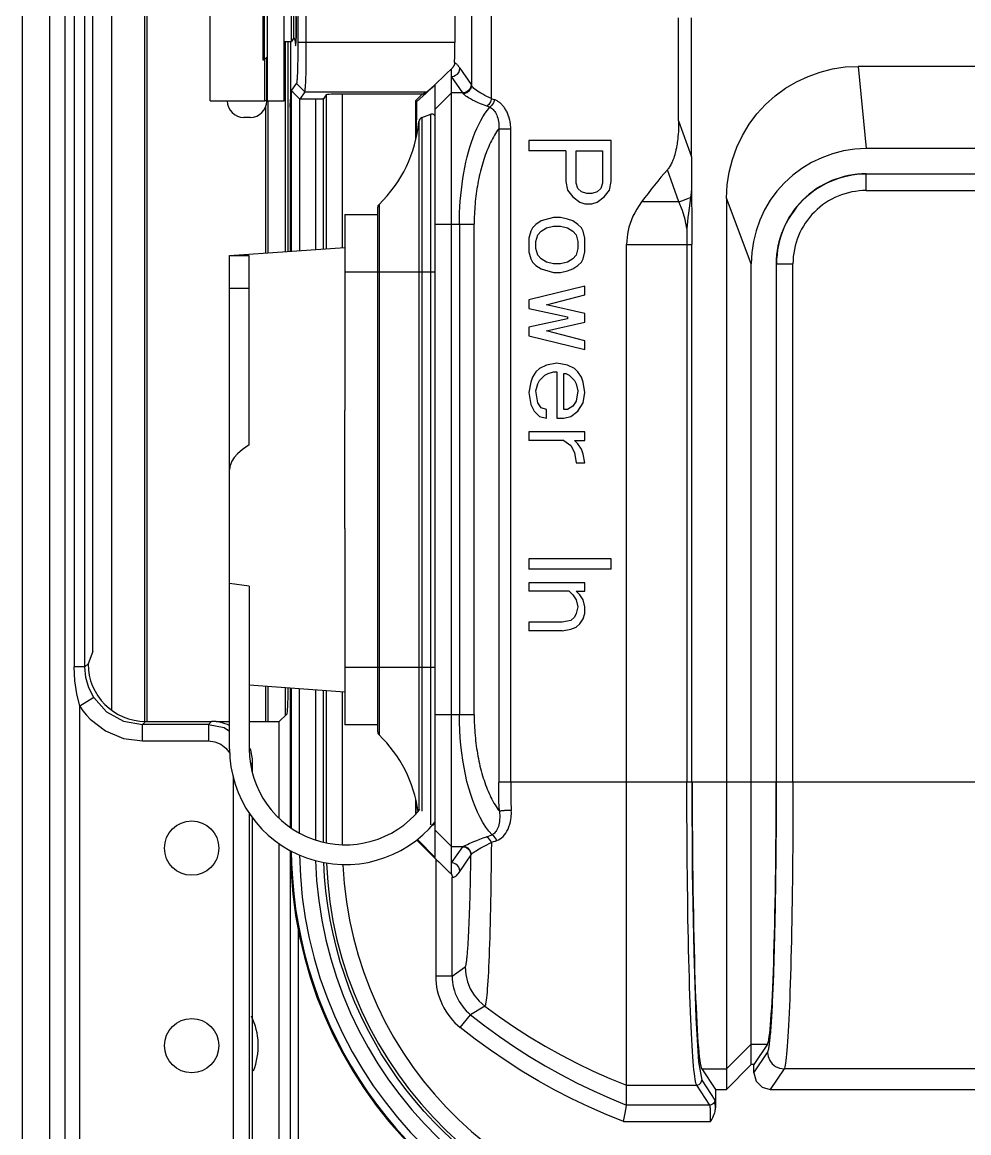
# Model space of a CAD drawing. Header units: millimetres. Extents: x -3132 to 28633, y 682 to 5849.
# Drawn here: x 23236.6 to 23294.1, y 4890.4 to 4957.9 of the extents above; entities that cross this region are included whole.
import ezdxf

# ---------------------------------------------------------------- set-up
doc = ezdxf.new("R2010")
doc.units = ezdxf.units.MM

# ---------------------------------------------------------------- blocks, each defined once
blk = doc.blocks.new('gf')
at = {"linetype": 'Continuous'}
for p, q in [((19934.492, 5447.259), (19934.492, 5019.82)), ((19936.159, 5447.259), (19936.159, 5018.821)), ((19937.076, 5447.259), (19937.076, 5019.862)), ((19963.024, 5125.971), (19963.024, 5432.418)), ((19961.798, 5399.73), (19961.798, 5126.778)), ((19941.93, 5158.246), (19941.93, 5088.138)), ((19942.072, 5158.328), (19942.072, 5088.138)), ((19939.933, 5088.845), (19939.933, 5156.373)), ((19937.649, 5153.254), (19937.649, 5091.445)), ((19938.305, 5091.445), (19938.305, 5153.254)), ((19938.792, 5092.379), (19938.792, 5152.972)), ((19949.407, 5125.834), (19949.407, 5151.034)), ((19950.407, 5125.834), (19950.407, 5151.034)), ((19949.107, 5133.534), (19949.107, 5128.334)), ((19949.207, 5133.534), (19949.207, 5128.334)), ((19945.907, 5125.834), (19945.907, 5132.534)), ((19950.857, 5129.434), (19950.857, 5132.434)), ((19950.992, 5129.669), (19950.992, 5132.2)), ((19951.127, 5132.434), (19951.127, 5129.434)), ((19951.246, 5131.625), (19951.246, 5129.384)), ((19951.757, 5129.384), (19951.757, 5131.485)), ((19960.784, 5131.485), (19960.784, 5129.384)), ((19974.39, 5124.62), (19974.39, 5130.88)), ((19975.163, 5122.443), (19975.176, 5130.88)), ((19950.407, 5129.434), (19950.857, 5129.434)), ((19950.486, 5116.677), (19950.486, 5129.434)), ((19950.654, 5116.689), (19950.654, 5129.434)), ((19950.792, 5129.434), (19950.792, 5116.699)), ((19950.992, 5129.669), (19950.857, 5129.434)), ((19950.992, 5129.669), (19951.127, 5129.434)), ((19960.784, 5129.384), (19951.246, 5129.384)), ((19949.107, 5128.334), (19949.207, 5128.334)), ((19949.207, 5128.334), (19949.407, 5128.536)), ((19949.248, 5125.834), (19949.248, 5128.375)), ((19949.357, 5125.834), (19949.357, 5128.485)), ((19951.748, 5128.49), (19951.748, 5128.665)), ((19951.748, 5127.987), (19951.748, 5128.49)), ((19951.746, 5127.678), (19951.747, 5127.83)), ((19951.747, 5127.83), (19951.748, 5127.987)), ((19960.592, 5078.849), (19960.592, 5127.792)), ((19961.092, 5127.824), (19961.776, 5126.832)), ((20032.292, 5127.934), (19985.292, 5127.934)), ((19985.292, 5127.934), (19985.792, 5122.934)), ((19950.846, 5126.42), (19951.164, 5126.898)), ((19951.675, 5126.388), (19951.164, 5126.898)), ((19951.713, 5126.77), (19951.717, 5126.834)), ((19951.717, 5126.834), (19951.722, 5126.915)), ((19959.592, 5079.864), (19959.592, 5126.782)), ((19961.277, 5126.332), (19960.592, 5127.324)), ((19950.846, 5126.42), (19950.846, 5116.702)), ((19951.675, 5126.388), (19951.363, 5125.935)), ((19951.675, 5126.394), (19951.684, 5126.465)), ((19951.675, 5126.388), (19951.675, 5126.394)), ((19951.675, 5126.388), (19959.069, 5126.388)), ((19951.684, 5126.465), (19951.689, 5126.512)), ((19951.689, 5126.512), (19951.695, 5126.571)), ((19952.968, 5126.198), (19952.809, 5125.96)), ((19952.968, 5126.198), (19952.968, 5116.854)), ((19958.796, 5126.249), (19953.967, 5126.249)), ((19953.967, 5116.934), (19953.967, 5126.249)), ((19958.414, 5125.866), (19958.796, 5126.249)), ((19958.796, 5126.249), (19959.069, 5126.388)), ((19960.592, 5126.332), (19959.592, 5125.334)), ((19961.277, 5126.332), (19960.592, 5126.332)), ((19945.907, 5125.834), (19949.248, 5125.834)), ((19949.357, 5125.834), (19949.248, 5125.834)), ((19949.298, 5116.592), (19949.298, 5125.515)), ((19949.357, 5125.834), (19950.407, 5125.834)), ((19949.432, 5116.601), (19949.432, 5125.834)), ((19950.775, 5125.452), (19950.792, 5125.934)), ((19950.775, 5125.452), (19950.775, 5116.697)), ((19951.36, 5116.739), (19951.363, 5125.944)), ((19952.309, 5125.934), (19951.363, 5125.944)), ((19952.356, 5125.934), (19952.309, 5125.934)), ((19952.309, 5125.934), (19952.309, 5116.807)), ((19952.403, 5125.935), (19952.356, 5125.934)), ((19952.449, 5125.935), (19952.403, 5125.935)), ((19952.493, 5125.936), (19952.449, 5125.935)), ((19952.536, 5125.937), (19952.493, 5125.936)), ((19952.577, 5125.938), (19952.536, 5125.937)), ((19952.615, 5125.94), (19952.577, 5125.938)), ((19952.651, 5125.941), (19952.615, 5125.94)), ((19952.809, 5116.843), (19952.809, 5125.96)), ((19958.414, 5125.866), (19958.464, 5125.77)), ((19958.414, 5123.485), (19958.414, 5125.866)), ((19962.906, 5125.461), (19962.728, 5125.522)), ((19963.024, 5125.971), (19963.199, 5125.906)), ((19948.357, 5124.834), (19947.957, 5124.834)), ((19958.788, 5124.827), (19959.324, 5125.022)), ((19958.788, 5124.827), (19958.788, 5082.687)), ((19959.324, 5081.846), (19959.324, 5125.022)), ((19958.592, 5124.573), (19958.592, 5082.72)), ((19963.454, 5124.141), (19964.183, 5124.141)), ((19963.454, 5124.141), (19963.454, 5084.451)), ((19964.183, 5084.451), (19964.183, 5124.204)), ((19974.39, 5124.62), (19975.163, 5122.443)), ((19970.292, 5123.434), (19965.292, 5123.434)), ((19965.292, 5123.434), (19965.292, 5122.809)), ((19970.292, 5120.934), (19970.292, 5123.434)), ((19967.526, 5122.809), (19965.292, 5122.809)), ((19967.526, 5122.809), (19967.526, 5120.934)), ((19968.165, 5122.809), (19969.76, 5122.809)), ((19968.165, 5120.83), (19968.165, 5122.809)), ((19969.76, 5122.809), (19969.76, 5120.83)), ((20031.792, 5122.934), (19985.792, 5122.934)), ((19974.401, 5119.706), (19973.708, 5121.655)), ((19985.792, 5120.388), (19985.792, 5121.407)), ((20031.792, 5121.388), (19985.792, 5121.388)), ((19967.526, 5120.934), (19967.633, 5120.413)), ((19968.271, 5120.518), (19968.165, 5120.83)), ((19969.76, 5120.83), (19969.654, 5120.518)), ((19970.186, 5120.413), (19970.292, 5120.934)), ((19967.633, 5120.413), (19967.952, 5119.997)), ((19967.952, 5119.997), (19968.377, 5119.684)), ((19968.484, 5120.309), (19968.271, 5120.518)), ((19968.803, 5120.205), (19968.484, 5120.309)), ((19969.122, 5120.205), (19968.803, 5120.205)), ((19969.441, 5120.309), (19969.122, 5120.205)), ((19969.654, 5120.518), (19969.441, 5120.309)), ((19969.441, 5119.684), (19969.867, 5119.997)), ((19969.867, 5119.997), (19970.186, 5120.413)), ((19985.792, 5120.388), (20031.792, 5120.388)), ((19956.092, 5119.334), (19956.092, 5087.534)), ((19956.184, 5119.55), (19956.184, 5087.318)), ((19968.377, 5119.684), (19968.697, 5119.58)), ((19968.697, 5119.58), (19969.122, 5119.58)), ((19969.122, 5119.58), (19969.441, 5119.684)), ((19974.401, 5119.706), (19972.139, 5119.706)), ((19975.116, 5119.973), (19975.072, 5119.614)), ((19978.792, 5115.934), (19977.292, 5119.934)), ((19977.292, 5119.934), (19977.292, 5065.779)), ((19954.092, 5118.934), (19956.092, 5118.934)), ((19954.092, 5118.934), (19954.092, 5107.022)), ((19966.782, 5118.747), (19966.037, 5118.538)), ((19967.207, 5118.747), (19966.782, 5118.747)), ((19967.633, 5118.643), (19967.207, 5118.747)), ((19967.952, 5118.538), (19967.633, 5118.643)), ((19959.592, 5118.343), (19961.964, 5118.343)), ((19961.064, 5118.343), (19961.064, 5088.526)), ((19961.964, 5088.526), (19961.964, 5118.343)), ((19965.505, 5118.122), (19965.399, 5117.913)), ((19965.718, 5118.33), (19965.505, 5118.122)), ((19966.037, 5118.538), (19965.718, 5118.33)), ((19966.037, 5117.913), (19966.356, 5118.122)), ((19966.356, 5118.122), (19966.782, 5118.226)), ((19966.782, 5118.226), (19967.207, 5118.226)), ((19967.207, 5118.226), (19967.633, 5118.122)), ((19967.633, 5118.122), (19967.952, 5117.913)), ((19968.271, 5118.33), (19967.952, 5118.538)), ((19968.484, 5118.122), (19968.271, 5118.33)), ((19968.59, 5117.913), (19968.484, 5118.122)), ((19965.399, 5117.913), (19965.292, 5117.497)), ((19965.292, 5117.497), (19965.292, 5116.663)), ((19965.718, 5117.288), (19965.824, 5117.705)), ((19965.718, 5116.872), (19965.718, 5117.288)), ((19965.824, 5117.705), (19966.037, 5117.913)), ((19967.952, 5117.913), (19968.165, 5117.705)), ((19968.165, 5117.705), (19968.271, 5117.288)), ((19968.271, 5117.288), (19968.271, 5116.872)), ((19968.697, 5117.497), (19968.59, 5117.913)), ((19968.697, 5116.663), (19968.697, 5117.497)), ((19947.092, 5116.434), (19954.092, 5116.934)), ((19965.292, 5116.663), (19965.399, 5116.247)), ((19965.824, 5116.455), (19965.718, 5116.872)), ((19968.271, 5116.872), (19968.165, 5116.455)), ((19968.59, 5116.247), (19968.697, 5116.663)), ((19971.228, 5117.118), (19975.19, 5117.118)), ((19971.228, 5064.827), (19971.228, 5117.118)), ((19974.89, 5117.118), (19974.89, 5084.451)), ((19975.19, 5084.451), (19975.19, 5117.118)), ((19947.092, 5116.434), (19948.292, 5116.434)), ((19947.092, 5086.472), (19947.092, 5116.434)), ((19948.292, 5104.93), (19948.292, 5116.434)), ((19965.399, 5116.247), (19965.505, 5116.038)), ((19965.505, 5116.038), (19965.718, 5115.83)), ((19966.037, 5116.247), (19965.824, 5116.455)), ((19966.356, 5116.038), (19966.037, 5116.247)), ((19966.782, 5115.934), (19966.356, 5116.038)), ((19967.207, 5115.934), (19966.782, 5115.934)), ((19967.633, 5116.038), (19967.207, 5115.934)), ((19967.952, 5116.247), (19967.633, 5116.038)), ((19968.165, 5116.455), (19967.952, 5116.247)), ((19968.271, 5115.83), (19968.484, 5116.038)), ((19968.484, 5116.038), (19968.59, 5116.247)), ((19978.792, 5067.281), (19978.792, 5115.934)), ((19980.32, 5115.934), (19981.338, 5115.934)), ((19980.32, 5115.934), (19980.32, 5084.451)), ((19981.338, 5084.451), (19981.338, 5115.934)), ((19956.092, 5115.434), (19954.092, 5115.434)), ((19959.592, 5115.434), (19956.092, 5115.434)), ((19965.718, 5115.83), (19966.037, 5115.622)), ((19966.037, 5115.622), (19966.782, 5115.413)), ((19966.782, 5115.413), (19967.207, 5115.413)), ((19967.207, 5115.413), (19967.633, 5115.518)), ((19967.633, 5115.518), (19967.952, 5115.622)), ((19967.952, 5115.622), (19968.271, 5115.83)), ((19948.292, 5114.434), (19947.092, 5114.434)), ((19968.697, 5114.58), (19965.292, 5113.747)), ((19966.356, 5113.434), (19968.697, 5114.059)), ((19968.697, 5114.059), (19968.697, 5114.58)), ((19965.292, 5113.747), (19965.292, 5113.226)), ((19968.697, 5112.913), (19966.356, 5113.434)), ((19965.292, 5113.226), (19967.633, 5112.705)), ((19967.633, 5112.601), (19965.292, 5112.08)), ((19967.633, 5112.705), (19967.633, 5112.601)), ((19968.697, 5112.393), (19968.697, 5112.913)), ((19965.292, 5112.08), (19965.292, 5111.559)), ((19966.356, 5111.872), (19968.697, 5112.393)), ((19965.292, 5111.559), (19968.697, 5110.726)), ((19968.697, 5111.247), (19966.356, 5111.872)), ((19968.697, 5110.726), (19968.697, 5111.247)), ((19966.994, 5109.893), (19966.356, 5109.788)), ((19967.633, 5109.788), (19966.994, 5109.893)), ((19965.718, 5109.372), (19965.505, 5109.059)), ((19965.931, 5109.58), (19965.718, 5109.372)), ((19966.356, 5109.788), (19965.931, 5109.58)), ((19966.25, 5109.163), (19966.462, 5109.268)), ((19966.462, 5109.268), (19966.782, 5109.372)), ((19966.782, 5109.372), (19966.994, 5109.372)), ((19966.994, 5109.372), (19966.994, 5106.559)), ((19967.42, 5109.268), (19967.526, 5109.268)), ((19967.42, 5107.08), (19967.42, 5109.268)), ((19967.526, 5109.268), (19967.739, 5109.163)), ((19968.058, 5109.58), (19967.633, 5109.788)), ((19968.271, 5109.372), (19968.058, 5109.58)), ((19968.484, 5109.059), (19968.271, 5109.372)), ((19965.399, 5108.747), (19965.292, 5108.122)), ((19965.505, 5109.059), (19965.399, 5108.747)), ((19965.718, 5108.226), (19965.824, 5108.643)), ((19965.824, 5108.643), (19965.931, 5108.851)), ((19965.931, 5108.851), (19966.25, 5109.163)), ((19967.739, 5109.163), (19968.058, 5108.851)), ((19968.058, 5108.851), (19968.165, 5108.643)), ((19968.165, 5108.643), (19968.271, 5108.226)), ((19968.59, 5108.747), (19968.484, 5109.059)), ((19968.697, 5108.122), (19968.59, 5108.747)), ((19965.292, 5108.122), (19965.399, 5107.393)), ((19965.824, 5107.497), (19965.718, 5108.226)), ((19968.271, 5108.226), (19968.165, 5107.601)), ((19968.59, 5107.497), (19968.697, 5108.122)), ((19965.399, 5107.393), (19965.611, 5106.976)), ((19966.037, 5107.184), (19965.824, 5107.497)), ((19966.356, 5107.08), (19966.037, 5107.184)), ((19967.952, 5107.288), (19967.633, 5107.08)), ((19968.165, 5107.601), (19967.952, 5107.288)), ((19968.271, 5106.976), (19968.59, 5107.497)), ((19954.092, 5099.849), (19954.092, 5107.022)), ((19965.611, 5106.976), (19965.931, 5106.663)), ((19965.931, 5106.663), (19966.356, 5106.559)), ((19966.356, 5106.559), (19966.356, 5107.08)), ((19966.994, 5106.559), (19967.42, 5106.559)), ((19967.633, 5107.08), (19967.42, 5107.08)), ((19967.42, 5106.559), (19967.845, 5106.663)), ((19967.845, 5106.663), (19968.271, 5106.976)), ((19968.697, 5105.726), (19965.292, 5105.726)), ((19965.292, 5105.726), (19965.292, 5105.205)), ((19967.42, 5105.205), (19965.292, 5105.205)), ((19967.42, 5105.205), (19967.845, 5104.893)), ((19968.058, 5105.205), (19968.697, 5105.205)), ((19968.271, 5104.997), (19968.058, 5105.205)), ((19968.697, 5105.205), (19968.697, 5105.726)), ((19967.845, 5104.893), (19968.058, 5104.476)), ((19968.058, 5104.476), (19968.165, 5103.851)), ((19968.484, 5104.684), (19968.271, 5104.997)), ((19968.59, 5104.372), (19968.484, 5104.684)), ((19968.165, 5103.851), (19968.697, 5103.851)), ((19968.697, 5103.851), (19968.59, 5104.372)), ((19954.092, 5099.849), (19954.092, 5087.934)), ((19970.292, 5098.018), (19965.292, 5098.018)), ((19965.292, 5098.018), (19965.292, 5097.393)), ((19970.292, 5097.393), (19970.292, 5098.018)), ((19970.292, 5097.393), (19965.292, 5097.393)), ((19948.292, 5096.347), (19947.092, 5096.506)), ((19968.697, 5096.559), (19965.292, 5096.559)), ((19965.292, 5096.559), (19965.292, 5096.038)), ((19968.697, 5096.038), (19968.697, 5096.559)), ((19948.292, 5096.347), (19948.292, 5086.472)), ((19967.739, 5096.038), (19965.292, 5096.038)), ((19967.739, 5096.038), (19967.952, 5095.83)), ((19967.952, 5095.83), (19968.165, 5095.518)), ((19968.165, 5096.038), (19968.697, 5096.038)), ((19968.377, 5095.83), (19968.165, 5096.038)), ((19968.59, 5095.518), (19968.377, 5095.83)), ((19968.165, 5095.518), (19968.271, 5095.101)), ((19968.271, 5095.101), (19968.165, 5094.684)), ((19968.697, 5095.101), (19968.59, 5095.518)), ((19968.697, 5094.684), (19968.697, 5095.101)), ((19968.058, 5094.476), (19967.845, 5094.268)), ((19968.165, 5094.684), (19968.058, 5094.476)), ((19968.377, 5094.059), (19968.59, 5094.372)), ((19968.59, 5094.372), (19968.697, 5094.684)), ((19967.314, 5094.163), (19965.292, 5094.163)), ((19965.292, 5094.163), (19965.292, 5093.643)), ((19967.845, 5094.268), (19967.314, 5094.163)), ((19967.314, 5093.643), (19967.845, 5093.747)), ((19967.845, 5093.747), (19968.165, 5093.851)), ((19968.165, 5093.851), (19968.377, 5094.059)), ((19967.314, 5093.643), (19965.292, 5093.643)), ((19938.792, 5092.379), (19938.496, 5091.635)), ((19938.305, 5091.445), (19937.649, 5091.445)), ((19938.496, 5091.635), (19938.305, 5091.445)), ((19954.092, 5091.434), (19956.092, 5091.434)), ((19956.092, 5091.434), (19959.592, 5091.434)), ((19948.292, 5090.349), (19954.092, 5089.934)), ((19949.298, 5088.099), (19949.298, 5090.277)), ((19949.432, 5088.099), (19949.432, 5090.267)), ((19950.486, 5088.491), (19950.486, 5090.192)), ((19950.654, 5089.661), (19950.654, 5090.18)), ((19950.775, 5090.171), (19950.775, 5081.721)), ((19950.792, 5090.17), (19950.792, 5081.71)), ((19950.845, 5090.166), (19950.845, 5081.673)), ((19951.345, 5081.354), (19951.349, 5090.13)), ((19952.309, 5090.062), (19952.309, 5080.939)), ((19952.809, 5080.805), (19952.809, 5090.026)), ((19952.968, 5090.015), (19952.968, 5080.763)), ((19953.967, 5080.634), (19953.967, 5089.934)), ((19938.84, 5089.595), (19937.992, 5089.066)), ((19937.992, 5018.863), (19937.992, 5089.066)), ((19950.595, 5088.6), (19950.094, 5088.099)), ((19961.964, 5088.526), (19959.592, 5088.526)), ((19941.807, 5087.951), (19941.993, 5088.138)), ((19945.811, 5087.951), (19941.807, 5087.951)), ((19941.807, 5086.952), (19941.807, 5087.951)), ((19941.993, 5088.138), (19945.997, 5088.138)), ((19945.997, 5088.138), (19945.811, 5087.951)), ((19945.811, 5087.951), (19945.811, 5086.952)), ((19947.092, 5088.099), (19946.288, 5088.099)), ((19950.094, 5088.099), (19948.292, 5088.099)), ((19950.094, 5088.099), (19950.094, 5082.284)), ((19956.092, 5087.934), (19954.092, 5087.934)), ((19941.807, 5086.952), (19945.811, 5086.952)), ((19948.376, 5085.519), (19948.496, 5085.639)), ((19948.496, 5085.031), (19948.496, 5085.639)), ((19947.31, 5084.826), (19947.31, 5018.863)), ((19975.19, 5084.451), (19963.454, 5084.451)), ((19980.32, 5084.451), (19975.215, 5084.451)), ((20037.246, 5084.451), (19980.339, 5084.451)), ((19958.414, 5082.537), (19958.414, 5083.384)), ((19958.431, 5082.555), (19958.431, 5083.277)), ((19948.309, 5019.93), (19948.309, 5082.543)), ((19948.496, 5062.091), (19948.496, 5082.266)), ((19960.592, 5080.536), (19959.592, 5081.535)), ((19959.674, 5079.731), (19958.459, 5080.948)), ((19958.488, 5080.97), (19959.592, 5079.864)), ((19950.094, 5080.717), (19950.094, 5061.752)), ((19950.775, 5080.299), (19950.775, 5048.127)), ((19960.592, 5080.536), (19961.287, 5080.536)), ((19960.592, 5079.539), (19961.267, 5080.521)), ((19959.627, 5079.779), (19959.627, 5072.653)), ((19959.674, 5079.731), (19959.813, 5079.593)), ((19959.813, 5079.593), (19959.946, 5079.461)), ((19961.759, 5079.587), (19961.766, 5080.022)), ((19959.946, 5079.461), (19960.07, 5079.34)), ((19960.07, 5079.34), (19960.181, 5079.232)), ((19960.181, 5079.232), (19960.279, 5079.138)), ((19960.279, 5079.138), (19960.363, 5079.058)), ((19960.363, 5079.058), (19960.411, 5079.012)), ((19960.411, 5079.012), (19960.454, 5078.973)), ((19960.454, 5078.973), (19960.491, 5078.938)), ((19960.491, 5078.938), (19960.524, 5078.909)), ((19960.626, 5072.65), (19960.626, 5078.68)), ((19951.275, 5048.127), (19951.275, 5075.467)), ((19960.626, 5072.65), (19961.416, 5073.223)), ((19962.607, 5070.832), (19961.744, 5070.317)), ((19961.118, 5069.539), (19961.744, 5070.317)), ((19977.292, 5067.027), (19978.792, 5068.525)), ((19978.792, 5068.525), (19979.792, 5068.525)), ((19979.792, 5068.525), (19978.963, 5067.281)), ((19978.963, 5066.779), (19979.794, 5068.026)), ((19975.792, 5067.027), (19977.292, 5067.027)), ((19975.792, 5067.027), (19976.624, 5065.779)), ((19978.792, 5067.281), (19977.292, 5065.779)), ((19978.963, 5067.281), (19978.792, 5067.281)), ((19978.963, 5066.779), (19978.963, 5067.281)), ((19980.794, 5067.027), (19979.962, 5065.778)), ((19999.032, 5067.027), (19980.794, 5067.027)), ((19971.228, 5066.028), (19975.491, 5066.028)), ((19976.291, 5064.827), (19975.491, 5066.028)), ((19975.791, 5066.328), (19976.591, 5065.127)), ((19976.624, 5065.779), (19977.292, 5065.779)), ((19976.624, 5065.779), (19976.624, 5064.647)), ((19979.962, 5065.778), (19998.442, 5065.779)), ((19971.195, 5064.651), (19971.21, 5064.731)), ((19976.291, 5064.827), (19971.228, 5064.827)), ((19971.042, 5063.829), (19971.115, 5064.222)), ((19971.115, 5064.222), (19971.195, 5064.651)), ((19971.042, 5063.829), (19976.334, 5063.829))]:
    blk.add_line(p, q, dxfattribs=at)
for points in [[(19951.138, 5129.426), (19951.154, 5129.827), (19951.165, 5130.358), (19951.168, 5130.934)], [(19951.072, 5129.53), (19951.077, 5129.417), (19951.097, 5129.21), (19951.109, 5129.186)], [(19951.109, 5129.186), (19951.118, 5129.213), (19951.138, 5129.426)], [(19951.246, 5129.384), (19951.246, 5129.244), (19951.246, 5129.102), (19951.245, 5128.961), (19951.244, 5128.818), (19951.243, 5128.676), (19951.241, 5128.534), (19951.239, 5128.393), (19951.237, 5128.254), (19951.234, 5128.118), (19951.231, 5127.985), (19951.228, 5127.857), (19951.224, 5127.733), (19951.221, 5127.617), (19951.216, 5127.507), (19951.212, 5127.405), (19951.208, 5127.312), (19951.203, 5127.228), (19951.198, 5127.154), (19951.193, 5127.089), (19951.189, 5127.033), (19951.184, 5126.988), (19951.179, 5126.951), (19951.174, 5126.924), (19951.169, 5126.907), (19951.164, 5126.898)], [(19951.748, 5128.665), (19951.749, 5128.843), (19951.75, 5128.933), (19951.751, 5129.022), (19951.752, 5129.113), (19951.753, 5129.203), (19951.755, 5129.293), (19951.757, 5129.384)], [(19960.775, 5128.169), (19960.78, 5128.561), (19960.783, 5128.968), (19960.784, 5129.384)], [(19960.775, 5128.169), (19960.774, 5128.146), (19960.772, 5128.123), (19960.769, 5128.099), (19960.765, 5128.076), (19960.759, 5128.052), (19960.753, 5128.029), (19960.745, 5128.006), (19960.736, 5127.984), (19960.726, 5127.962), (19960.714, 5127.94), (19960.702, 5127.919), (19960.689, 5127.898), (19960.675, 5127.879), (19960.66, 5127.86), (19960.644, 5127.842), (19960.627, 5127.824), (19960.61, 5127.808), (19960.592, 5127.792)], [(19960.775, 5128.169), (19960.8, 5128.152), (19960.826, 5128.132), (19960.853, 5128.109), (19960.88, 5128.083), (19960.906, 5128.057), (19960.932, 5128.028), (19960.959, 5127.998), (19960.985, 5127.966), (19961.013, 5127.932), (19961.039, 5127.897), (19961.066, 5127.861), (19961.092, 5127.824)], [(19951.722, 5126.915), (19951.725, 5126.966), (19951.728, 5127.02), (19951.73, 5127.077), (19951.733, 5127.136), (19951.735, 5127.197), (19951.737, 5127.261), (19951.739, 5127.326), (19951.741, 5127.392), (19951.742, 5127.461), (19951.744, 5127.532), (19951.746, 5127.678)], [(19960.592, 5127.324), (19960.718, 5127.34), (19960.836, 5127.388), (19960.94, 5127.465), (19961.021, 5127.567), (19961.074, 5127.691), (19961.092, 5127.824)], [(19977.292, 5119.934), (19977.334, 5120.727), (19977.456, 5121.512), (19977.654, 5122.282), (19977.926, 5123.029), (19978.265, 5123.739), (19978.67, 5124.413), (19979.138, 5125.043), (19979.667, 5125.621), (19980.247, 5126.14), (19980.877, 5126.599), (19981.549, 5126.995), (19982.257, 5127.325), (19982.991, 5127.586), (19983.746, 5127.777), (19984.515, 5127.894), (19985.292, 5127.934)], [(19951.695, 5126.571), (19951.698, 5126.603), (19951.702, 5126.638), (19951.705, 5126.674), (19951.708, 5126.708), (19951.713, 5126.77)], [(19961.776, 5126.832), (19961.76, 5126.707), (19961.713, 5126.589), (19961.636, 5126.485), (19961.534, 5126.404), (19961.41, 5126.351), (19961.277, 5126.332)], [(19961.798, 5126.778), (19961.796, 5126.732), (19961.789, 5126.687), (19961.778, 5126.642), (19961.764, 5126.599), (19961.745, 5126.557), (19961.722, 5126.517), (19961.696, 5126.479), (19961.667, 5126.444), (19961.634, 5126.412), (19961.599, 5126.383), (19961.561, 5126.357), (19961.521, 5126.334), (19961.478, 5126.316), (19961.435, 5126.301), (19961.39, 5126.29), (19961.344, 5126.284), (19961.298, 5126.282)], [(19961.776, 5126.832), (19961.784, 5126.819), (19961.791, 5126.801), (19961.798, 5126.778)], [(19963.024, 5125.971), (19962.877, 5126.036), (19962.736, 5126.103), (19962.604, 5126.171), (19962.48, 5126.238), (19962.365, 5126.305), (19962.26, 5126.369), (19962.166, 5126.431), (19962.083, 5126.49), (19962.011, 5126.546), (19961.95, 5126.596), (19961.899, 5126.643), (19961.859, 5126.684), (19961.829, 5126.721), (19961.809, 5126.752), (19961.798, 5126.778)], [(19951.363, 5125.944), (19951.204, 5126.101), (19951.065, 5126.235), (19950.953, 5126.338), (19950.877, 5126.402), (19950.846, 5126.42)], [(19961.298, 5126.282), (19961.291, 5126.303), (19961.284, 5126.32), (19961.277, 5126.332)], [(19962.728, 5125.522), (19962.529, 5125.593), (19962.342, 5125.666), (19962.167, 5125.74), (19962.008, 5125.813), (19961.863, 5125.884), (19961.735, 5125.952), (19961.624, 5126.016), (19961.529, 5126.075), (19961.451, 5126.128), (19961.39, 5126.175), (19961.344, 5126.217), (19961.314, 5126.252), (19961.298, 5126.282)], [(19952.809, 5125.96), (19952.808, 5125.959), (19952.806, 5125.958), (19952.803, 5125.956), (19952.799, 5125.955), (19952.793, 5125.954), (19952.787, 5125.953), (19952.78, 5125.952), (19952.771, 5125.95), (19952.761, 5125.949), (19952.751, 5125.948), (19952.739, 5125.947), (19952.727, 5125.946), (19952.713, 5125.945), (19952.699, 5125.944), (19952.684, 5125.943), (19952.668, 5125.942), (19952.651, 5125.941)], [(19961.064, 5118.343), (19961.066, 5118.691), (19961.076, 5119.041), (19961.092, 5119.393), (19961.115, 5119.744), (19961.145, 5120.093), (19961.182, 5120.44), (19961.225, 5120.784), (19961.275, 5121.124), (19961.332, 5121.459), (19961.395, 5121.789), (19961.464, 5122.112), (19961.539, 5122.427), (19961.62, 5122.733), (19961.707, 5123.033), (19961.802, 5123.327), (19961.902, 5123.612), (19962.009, 5123.887), (19962.121, 5124.151), (19962.239, 5124.403), (19962.363, 5124.643), (19962.492, 5124.87), (19962.626, 5125.083), (19962.764, 5125.28), (19962.906, 5125.461)], [(19963.024, 5125.971), (19962.954, 5125.779), (19962.845, 5125.617), (19962.728, 5125.522)], [(19963.199, 5125.906), (19963.127, 5125.715), (19963.017, 5125.553), (19962.906, 5125.461)], [(19962.906, 5125.461), (19962.961, 5125.433), (19963.015, 5125.398), (19963.068, 5125.356), (19963.119, 5125.309), (19963.167, 5125.255), (19963.214, 5125.195), (19963.258, 5125.127), (19963.299, 5125.053), (19963.336, 5124.973), (19963.369, 5124.887), (19963.398, 5124.793), (19963.422, 5124.693), (19963.441, 5124.589), (19963.453, 5124.481), (19963.46, 5124.369), (19963.46, 5124.255), (19963.454, 5124.141)], [(19964.183, 5124.204), (19964.181, 5124.268), (19964.177, 5124.332), (19964.171, 5124.397), (19964.164, 5124.462), (19964.154, 5124.527), (19964.143, 5124.592), (19964.13, 5124.657), (19964.114, 5124.722), (19964.097, 5124.786), (19964.079, 5124.849), (19964.058, 5124.911), (19964.036, 5124.972), (19964.013, 5125.032), (19963.987, 5125.09), (19963.961, 5125.147), (19963.933, 5125.202), (19963.904, 5125.256), (19963.874, 5125.308), (19963.842, 5125.358), (19963.81, 5125.406), (19963.776, 5125.452), (19963.742, 5125.497), (19963.706, 5125.539), (19963.67, 5125.58), (19963.634, 5125.618), (19963.597, 5125.654), (19963.559, 5125.688), (19963.521, 5125.72), (19963.482, 5125.75), (19963.443, 5125.778), (19963.403, 5125.804), (19963.363, 5125.829), (19963.323, 5125.851), (19963.281, 5125.871), (19963.24, 5125.89), (19963.199, 5125.906)], [(19963.454, 5124.141), (19963.388, 5124.048), (19963.323, 5123.952), (19963.26, 5123.851), (19963.197, 5123.747), (19963.135, 5123.64), (19963.074, 5123.529), (19963.015, 5123.415), (19962.957, 5123.297), (19962.9, 5123.177), (19962.845, 5123.054), (19962.791, 5122.928), (19962.739, 5122.8), (19962.688, 5122.669), (19962.639, 5122.537), (19962.592, 5122.402), (19962.546, 5122.265), (19962.502, 5122.127), (19962.459, 5121.987), (19962.419, 5121.845), (19962.38, 5121.702), (19962.343, 5121.556), (19962.307, 5121.409), (19962.273, 5121.261), (19962.241, 5121.111), (19962.21, 5120.96), (19962.182, 5120.809), (19962.155, 5120.656), (19962.13, 5120.503), (19962.106, 5120.349), (19962.085, 5120.195), (19962.065, 5120.04), (19962.047, 5119.885), (19962.031, 5119.73), (19962.016, 5119.575), (19962.004, 5119.419), (19961.993, 5119.264), (19961.984, 5119.109), (19961.976, 5118.954), (19961.971, 5118.8), (19961.967, 5118.647), (19961.965, 5118.494), (19961.964, 5118.343)], [(19974.39, 5124.62), (19974.387, 5124.38), (19974.381, 5124.167), (19974.372, 5123.978), (19974.361, 5123.811), (19974.348, 5123.663), (19974.335, 5123.531), (19974.321, 5123.413), (19974.307, 5123.307), (19974.294, 5123.212), (19974.28, 5123.127), (19974.266, 5123.05), (19974.253, 5122.98), (19974.241, 5122.916), (19974.228, 5122.857), (19974.216, 5122.804), (19974.205, 5122.754), (19974.194, 5122.71), (19974.183, 5122.669), (19974.174, 5122.632), (19974.165, 5122.599), (19974.156, 5122.57), (19974.149, 5122.542), (19974.141, 5122.517), (19974.134, 5122.492), (19974.126, 5122.468), (19974.118, 5122.442), (19974.109, 5122.415), (19974.099, 5122.385), (19974.088, 5122.353), (19974.075, 5122.316), (19974.059, 5122.276), (19974.042, 5122.23), (19974.021, 5122.179), (19973.996, 5122.123), (19973.969, 5122.063), (19973.938, 5122.001), (19973.905, 5121.94), (19973.871, 5121.881), (19973.838, 5121.828), (19973.805, 5121.78), (19973.773, 5121.736), (19973.741, 5121.695), (19973.708, 5121.655)], [(19985.792, 5122.934), (19985.098, 5122.897), (19984.411, 5122.791), (19983.738, 5122.617), (19983.084, 5122.379), (19982.463, 5122.083), (19981.873, 5121.729), (19981.322, 5121.319), (19980.816, 5120.857), (19980.362, 5120.349), (19979.961, 5119.798), (19979.614, 5119.21), (19979.325, 5118.59), (19979.097, 5117.948), (19978.93, 5117.287), (19978.828, 5116.614), (19978.792, 5115.934)], [(19985.792, 5121.388), (19985.51, 5121.381), (19985.227, 5121.358), (19984.945, 5121.322), (19984.665, 5121.27), (19984.388, 5121.204), (19984.114, 5121.123), (19983.844, 5121.028), (19983.58, 5120.919), (19983.322, 5120.796), (19983.071, 5120.66), (19982.827, 5120.511), (19982.591, 5120.349), (19982.364, 5120.176), (19982.147, 5119.99), (19981.939, 5119.794), (19981.742, 5119.586), (19981.556, 5119.369), (19981.382, 5119.143), (19981.22, 5118.907), (19981.071, 5118.664), (19980.934, 5118.413), (19980.811, 5118.155), (19980.702, 5117.891), (19980.606, 5117.621), (19980.525, 5117.347), (19980.458, 5117.069), (19980.406, 5116.788), (19980.369, 5116.505), (19980.346, 5116.22), (19980.339, 5115.934)], [(19975.167, 5120.775), (19975.161, 5120.511), (19975.143, 5120.243), (19975.116, 5119.973)], [(19975.167, 5120.775), (19975.171, 5120.386), (19975.176, 5119.99), (19975.18, 5119.588), (19975.183, 5119.181), (19975.185, 5118.771), (19975.187, 5118.359), (19975.189, 5117.945), (19975.19, 5117.531), (19975.19, 5117.118)], [(19972.139, 5119.706), (19971.982, 5119.484), (19971.842, 5119.263), (19971.718, 5119.042), (19971.61, 5118.822), (19971.516, 5118.603), (19971.437, 5118.386), (19971.372, 5118.171), (19971.319, 5117.958), (19971.279, 5117.746), (19971.251, 5117.536), (19971.234, 5117.327), (19971.228, 5117.118)], [(19974.401, 5119.706), (19974.642, 5119.789), (19974.882, 5119.879), (19975.116, 5119.973)], [(19974.889, 5118.083), (19974.777, 5118.624), (19974.614, 5119.166), (19974.401, 5119.706)], [(19975.072, 5119.614), (19974.991, 5119.009), (19974.958, 5118.751), (19974.931, 5118.515), (19974.91, 5118.294), (19974.889, 5118.083)], [(19974.889, 5118.083), (19974.89, 5117.761), (19974.89, 5117.439), (19974.89, 5117.118)], [(19979.794, 5068.026), (19979.806, 5068.045), (19979.817, 5068.07), (19979.828, 5068.103), (19979.839, 5068.142), (19979.851, 5068.187), (19979.862, 5068.239), (19979.873, 5068.298), (19979.884, 5068.364), (19979.895, 5068.436), (19979.907, 5068.514), (19979.918, 5068.599), (19979.929, 5068.691), (19979.94, 5068.788), (19979.951, 5068.893), (19979.962, 5069.003), (19979.972, 5069.12), (19979.983, 5069.242), (19979.994, 5069.371), (19980.004, 5069.506), (19980.015, 5069.647), (19980.025, 5069.794), (19980.035, 5069.947), (19980.045, 5070.106), (19980.055, 5070.27), (19980.065, 5070.441), (19980.075, 5070.617), (19980.085, 5070.798), (19980.094, 5070.985), (19980.103, 5071.177), (19980.113, 5071.374), (19980.122, 5071.577), (19980.131, 5071.784), (19980.139, 5071.996), (19980.148, 5072.214), (19980.157, 5072.436), (19980.165, 5072.663), (19980.173, 5072.895), (19980.181, 5073.131), (19980.189, 5073.372), (19980.196, 5073.617), (19980.204, 5073.867), (19980.211, 5074.121), (19980.218, 5074.379), (19980.225, 5074.641), (19980.232, 5074.907), (19980.239, 5075.177), (19980.245, 5075.451), (19980.251, 5075.729), (19980.257, 5076.011), (19980.263, 5076.296), (19980.269, 5076.585), (19980.274, 5076.877), (19980.279, 5077.172), (19980.284, 5077.47), (19980.289, 5077.77), (19980.294, 5078.073), (19980.298, 5078.378), (19980.302, 5078.685), (19980.306, 5078.995), (19980.31, 5079.308), (19980.313, 5079.622), (19980.317, 5079.938), (19980.32, 5080.256), (19980.323, 5080.576), (19980.325, 5080.897), (19980.328, 5081.219), (19980.33, 5081.542), (19980.332, 5081.866), (19980.333, 5082.19), (19980.335, 5082.514), (19980.336, 5082.838), (19980.337, 5083.162), (19980.338, 5083.486), (19980.338, 5083.809), (19980.339, 5084.13), (19980.339, 5115.934)], [(19948.292, 5104.93), (19947.879, 5104.645), (19947.583, 5104.389), (19947.38, 5104.167), (19947.237, 5103.95), (19947.124, 5103.676), (19947.092, 5103.434)], [(19937.992, 5089.066), (19937.804, 5089.814), (19937.689, 5090.609), (19937.649, 5091.445)], [(19938.84, 5089.595), (19938.547, 5090.174), (19938.366, 5090.798), (19938.305, 5091.445)], [(19950.595, 5088.6), (19950.616, 5088.754), (19950.636, 5089.14), (19950.654, 5089.661)], [(19937.992, 5089.066), (19938.182, 5088.786), (19938.394, 5088.52), (19938.627, 5088.269)], [(19938.84, 5089.595), (19939.62, 5088.718), (19940.648, 5088.148), (19941.807, 5087.951)], [(19938.627, 5088.269), (19939.559, 5087.554), (19940.643, 5087.105), (19941.807, 5086.952)], [(19963.05, 5081.242), (19962.859, 5081.463), (19962.674, 5081.713), (19962.497, 5081.99), (19962.328, 5082.29), (19962.169, 5082.613), (19962.019, 5082.957), (19961.88, 5083.319), (19961.751, 5083.698), (19961.633, 5084.088), (19961.526, 5084.492), (19961.43, 5084.91), (19961.344, 5085.342), (19961.269, 5085.782), (19961.206, 5086.231), (19961.154, 5086.685), (19961.114, 5087.144), (19961.085, 5087.606), (19961.069, 5088.068), (19961.064, 5088.526)], [(19961.964, 5088.526), (19961.965, 5088.372), (19961.967, 5088.218), (19961.971, 5088.062), (19961.977, 5087.906), (19961.984, 5087.75), (19961.994, 5087.593), (19962.005, 5087.435), (19962.018, 5087.278), (19962.033, 5087.121), (19962.049, 5086.963), (19962.068, 5086.807), (19962.088, 5086.65), (19962.11, 5086.494), (19962.134, 5086.338), (19962.16, 5086.183), (19962.188, 5086.028), (19962.217, 5085.874), (19962.248, 5085.722), (19962.281, 5085.57), (19962.316, 5085.42), (19962.353, 5085.271), (19962.391, 5085.124), (19962.431, 5084.979), (19962.473, 5084.836), (19962.516, 5084.695), (19962.561, 5084.555), (19962.608, 5084.418), (19962.657, 5084.282), (19962.707, 5084.149), (19962.759, 5084.018), (19962.813, 5083.889), (19962.868, 5083.763), (19962.925, 5083.639), (19962.983, 5083.518), (19963.042, 5083.401), (19963.103, 5083.286), (19963.165, 5083.175), (19963.229, 5083.068), (19963.293, 5082.964), (19963.358, 5082.864), (19963.425, 5082.767), (19963.492, 5082.675)], [(19945.811, 5087.951), (19946.767, 5087.761), (19947.092, 5087.543)], [(19945.811, 5086.952), (19946.196, 5086.902), (19946.558, 5086.753), (19946.871, 5086.513)], [(19946.871, 5086.513), (19947.111, 5086.2), (19947.115, 5086.19)], [(19963.492, 5082.675), (19963.471, 5083.266), (19963.458, 5083.858), (19963.454, 5084.451)], [(19964.183, 5084.451), (19964.187, 5083.875), (19964.2, 5083.299), (19964.22, 5082.724)], [(19975.491, 5066.028), (19975.466, 5066.08), (19975.442, 5066.159), (19975.417, 5066.266), (19975.393, 5066.401), (19975.369, 5066.563), (19975.345, 5066.752), (19975.322, 5066.968), (19975.298, 5067.21), (19975.276, 5067.479), (19975.253, 5067.773), (19975.231, 5068.093), (19975.209, 5068.437), (19975.188, 5068.806), (19975.167, 5069.198), (19975.147, 5069.614), (19975.128, 5070.052), (19975.109, 5070.512), (19975.091, 5070.993), (19975.073, 5071.494), (19975.056, 5072.015), (19975.04, 5072.555), (19975.024, 5073.113), (19975.009, 5073.688), (19974.995, 5074.28), (19974.982, 5074.886), (19974.97, 5075.508), (19974.958, 5076.143), (19974.947, 5076.79), (19974.938, 5077.449), (19974.929, 5078.119), (19974.921, 5078.798), (19974.914, 5079.486), (19974.907, 5080.181), (19974.902, 5080.883), (19974.898, 5081.59), (19974.894, 5082.301), (19974.892, 5083.016), (19974.891, 5083.733), (19974.89, 5084.451)], [(19975.19, 5084.451), (19975.219, 5079.009), (19975.304, 5074.088), (19975.435, 5070.118), (19975.602, 5067.448), (19975.791, 5066.328)], [(19981.338, 5084.451), (19981.338, 5083.775), (19981.336, 5083.1), (19981.334, 5082.425), (19981.331, 5081.752), (19981.327, 5081.082), (19981.322, 5080.417), (19981.317, 5079.759), (19981.31, 5079.107), (19981.303, 5078.464), (19981.295, 5077.83), (19981.286, 5077.205), (19981.276, 5076.592), (19981.266, 5075.99), (19981.255, 5075.401), (19981.243, 5074.827), (19981.23, 5074.268), (19981.217, 5073.725), (19981.203, 5073.199), (19981.188, 5072.69), (19981.173, 5072.199), (19981.157, 5071.727), (19981.14, 5071.273), (19981.123, 5070.839), (19981.105, 5070.424), (19981.087, 5070.03), (19981.068, 5069.658), (19981.049, 5069.308), (19981.029, 5068.981), (19981.009, 5068.678), (19980.989, 5068.4), (19980.968, 5068.145), (19980.947, 5067.915), (19980.926, 5067.711), (19980.904, 5067.532), (19980.882, 5067.378), (19980.86, 5067.251), (19980.838, 5067.15), (19980.816, 5067.075), (19980.794, 5067.027)], [(19963.492, 5082.675), (19963.505, 5082.553), (19963.512, 5082.428), (19963.513, 5082.303), (19963.508, 5082.181), (19963.497, 5082.063), (19963.481, 5081.952), (19963.459, 5081.848), (19963.432, 5081.753), (19963.401, 5081.666), (19963.367, 5081.587), (19963.329, 5081.516), (19963.288, 5081.453), (19963.244, 5081.397), (19963.198, 5081.348), (19963.15, 5081.306), (19963.101, 5081.271), (19963.05, 5081.242)], [(19963.341, 5080.889), (19963.442, 5080.934), (19963.539, 5080.991), (19963.631, 5081.061), (19963.719, 5081.142), (19963.803, 5081.235), (19963.881, 5081.342), (19963.954, 5081.461), (19964.02, 5081.593), (19964.078, 5081.736), (19964.128, 5081.89), (19964.165, 5082.038), (19964.19, 5082.172), (19964.207, 5082.293), (19964.217, 5082.401), (19964.221, 5082.501), (19964.222, 5082.606), (19964.22, 5082.724)], [(19964.22, 5082.724), (19964.18, 5082.724), (19964.137, 5082.724), (19964.092, 5082.724), (19964.046, 5082.723), (19963.999, 5082.721), (19963.952, 5082.72), (19963.905, 5082.718), (19963.857, 5082.715), (19963.811, 5082.712), (19963.766, 5082.709), (19963.722, 5082.705), (19963.68, 5082.702), (19963.641, 5082.698), (19963.605, 5082.693), (19963.571, 5082.689), (19963.541, 5082.684), (19963.514, 5082.68), (19963.492, 5082.675)], [(19961.287, 5080.536), (19961.455, 5080.616), (19961.549, 5080.66), (19961.662, 5080.712), (19961.794, 5080.771), (19961.945, 5080.836), (19962.114, 5080.906), (19962.299, 5080.978), (19962.499, 5081.052), (19962.712, 5081.125)], [(19962.712, 5081.125), (19962.825, 5081.163), (19962.937, 5081.202), (19963.05, 5081.242)], [(19963.008, 5080.769), (19962.933, 5080.924), (19962.831, 5081.048), (19962.712, 5081.125)], [(19963.341, 5080.889), (19963.23, 5080.848), (19963.119, 5080.808), (19963.008, 5080.769)], [(19963.341, 5080.889), (19963.267, 5081.04), (19963.166, 5081.162), (19963.05, 5081.242)], [(19950.848, 5080.254), (19950.862, 5079.51), (19950.911, 5078.585), (19950.994, 5077.663), (19951.109, 5076.744), (19951.257, 5075.829), (19951.438, 5074.92), (19951.651, 5074.019), (19951.896, 5073.126), (19952.173, 5072.242), (19952.481, 5071.368), (19952.82, 5070.506), (19953.19, 5069.657), (19953.589, 5068.821), (19954.019, 5068), (19954.477, 5067.195), (19954.964, 5066.407), (19955.478, 5065.637), (19956.02, 5064.885), (19956.589, 5064.154), (19957.183, 5063.443), (19957.802, 5062.754)], [(19961.267, 5080.521), (19961.271, 5080.526), (19961.278, 5080.531), (19961.287, 5080.536)], [(19961.267, 5080.521), (19961.392, 5080.505), (19961.51, 5080.458), (19961.614, 5080.38), (19961.695, 5080.278), (19961.748, 5080.155), (19961.766, 5080.022)], [(19961.784, 5080.052), (19961.78, 5080.099), (19961.772, 5080.147), (19961.759, 5080.193), (19961.741, 5080.238), (19961.72, 5080.28), (19961.694, 5080.321), (19961.665, 5080.359), (19961.633, 5080.394), (19961.597, 5080.426), (19961.558, 5080.454), (19961.517, 5080.479), (19961.473, 5080.499), (19961.428, 5080.515), (19961.382, 5080.527), (19961.335, 5080.534), (19961.287, 5080.536)], [(19961.784, 5080.052), (19961.808, 5080.076), (19961.843, 5080.105), (19961.887, 5080.141), (19961.942, 5080.181), (19962.007, 5080.227), (19962.083, 5080.278), (19962.169, 5080.333), (19962.265, 5080.391), (19962.37, 5080.452), (19962.484, 5080.516), (19962.606, 5080.58), (19962.735, 5080.644), (19962.869, 5080.707), (19963.008, 5080.769)], [(19963.008, 5080.769), (19963.003, 5080.24), (19962.997, 5079.717), (19962.991, 5079.199), (19962.983, 5078.69), (19962.976, 5078.189), (19962.967, 5077.698), (19962.958, 5077.219), (19962.948, 5076.751), (19962.938, 5076.297), (19962.927, 5075.856), (19962.916, 5075.431), (19962.904, 5075.021), (19962.892, 5074.627), (19962.879, 5074.25), (19962.866, 5073.89), (19962.852, 5073.547), (19962.838, 5073.223), (19962.823, 5072.917), (19962.808, 5072.63), (19962.793, 5072.363), (19962.777, 5072.115), (19962.761, 5071.888), (19962.744, 5071.682), (19962.728, 5071.498), (19962.711, 5071.335), (19962.694, 5071.195), (19962.677, 5071.077), (19962.66, 5070.982), (19962.642, 5070.909), (19962.625, 5070.859), (19962.607, 5070.832)], [(19960.788, 5062.572), (19960.146, 5063.169), (19959.527, 5063.788), (19958.93, 5064.43), (19958.357, 5065.094), (19957.809, 5065.777), (19957.286, 5066.481), (19956.789, 5067.203), (19956.319, 5067.943), (19955.876, 5068.699), (19955.462, 5069.471), (19955.075, 5070.258), (19954.718, 5071.058), (19954.39, 5071.871), (19954.092, 5072.695), (19953.825, 5073.53), (19953.588, 5074.373), (19953.382, 5075.225), (19953.207, 5076.084), (19953.064, 5076.948), (19952.952, 5077.817), (19952.873, 5078.688), (19952.825, 5079.561), (19952.825, 5079.57)], [(19961.092, 5079.04), (19961.076, 5079.165), (19961.029, 5079.282), (19960.951, 5079.387), (19960.849, 5079.468), (19960.726, 5079.521), (19960.592, 5079.539)], [(19961.766, 5080.022), (19961.034, 5078.956), (19960.973, 5078.874), (19960.917, 5078.808), (19960.868, 5078.759), (19960.825, 5078.721), (19960.787, 5078.693), (19960.754, 5078.674), (19960.725, 5078.662), (19960.7, 5078.657), (19960.677, 5078.657), (19960.658, 5078.661), (19960.641, 5078.669), (19960.626, 5078.68)], [(19961.416, 5073.223), (19961.424, 5073.23), (19961.433, 5073.243), (19961.441, 5073.261), (19961.449, 5073.284), (19961.458, 5073.313), (19961.466, 5073.348), (19961.474, 5073.388), (19961.483, 5073.433), (19961.491, 5073.484), (19961.5, 5073.54), (19961.508, 5073.602), (19961.516, 5073.669), (19961.524, 5073.741), (19961.533, 5073.819), (19961.541, 5073.902), (19961.549, 5073.991), (19961.557, 5074.084), (19961.565, 5074.183), (19961.573, 5074.287), (19961.581, 5074.397), (19961.588, 5074.511), (19961.596, 5074.63), (19961.604, 5074.754), (19961.611, 5074.883), (19961.619, 5075.017), (19961.626, 5075.155), (19961.633, 5075.298), (19961.64, 5075.445), (19961.647, 5075.596), (19961.654, 5075.752), (19961.661, 5075.912), (19961.667, 5076.075), (19961.674, 5076.243), (19961.68, 5076.415), (19961.686, 5076.591), (19961.692, 5076.77), (19961.698, 5076.953), (19961.704, 5077.139), (19961.709, 5077.328), (19961.715, 5077.52), (19961.72, 5077.715), (19961.725, 5077.914), (19961.73, 5078.115), (19961.735, 5078.319), (19961.739, 5078.525), (19961.744, 5078.734), (19961.748, 5078.945), (19961.752, 5079.157), (19961.759, 5079.587)], [(19961.784, 5080.052), (19961.776, 5080.042), (19961.77, 5080.032), (19961.766, 5080.022)], [(19960.524, 5078.909), (19960.538, 5078.896), (19960.551, 5078.885), (19960.563, 5078.874), (19960.574, 5078.865), (19960.584, 5078.857), (19960.592, 5078.849)], [(19960.592, 5078.849), (19960.609, 5078.793), (19960.62, 5078.737), (19960.626, 5078.68)], [(19961.416, 5073.223), (19961.451, 5072.766), (19961.556, 5072.321), (19961.728, 5071.894), (19961.963, 5071.499), (19962.259, 5071.14), (19962.607, 5070.832)], [(19960.626, 5072.65), (19960.62, 5072.651), (19960.607, 5072.651), (19960.588, 5072.652), (19960.563, 5072.653), (19960.532, 5072.653), (19960.494, 5072.653), (19959.627, 5072.653)], [(19959.627, 5072.653), (19959.632, 5072.436), (19959.649, 5072.218), (19959.68, 5071.998), (19959.723, 5071.779), (19959.778, 5071.562), (19959.846, 5071.346), (19959.927, 5071.134), (19960.019, 5070.927), (19960.123, 5070.725), (19960.238, 5070.529), (19960.363, 5070.341), (19960.497, 5070.162), (19960.641, 5069.991), (19960.793, 5069.83), (19960.952, 5069.679), (19961.118, 5069.539)], [(19960.626, 5072.65), (19960.631, 5072.473), (19960.647, 5072.296), (19960.674, 5072.12), (19960.711, 5071.945), (19960.758, 5071.773), (19960.816, 5071.603), (19960.883, 5071.438), (19960.961, 5071.276), (19961.047, 5071.12), (19961.143, 5070.969), (19961.248, 5070.824), (19961.362, 5070.686), (19961.482, 5070.555), (19961.61, 5070.432), (19961.744, 5070.317)], [(19962.607, 5070.832), (19963.495, 5070.183), (19964.403, 5069.562), (19965.33, 5068.969), (19966.274, 5068.405), (19967.234, 5067.869), (19968.211, 5067.364), (19969.203, 5066.888), (19970.209, 5066.443), (19971.228, 5066.028)], [(19961.744, 5070.317), (19962.61, 5069.643), (19963.497, 5068.993), (19964.404, 5068.371), (19965.331, 5067.776), (19966.276, 5067.209), (19967.238, 5066.672), (19968.216, 5066.164), (19969.208, 5065.687), (19970.212, 5065.242), (19971.228, 5064.827)], [(19971.042, 5063.829), (19969.98, 5064.255), (19968.929, 5064.716), (19967.89, 5065.211), (19966.866, 5065.738), (19965.858, 5066.297), (19964.868, 5066.887), (19963.898, 5067.508), (19962.948, 5068.157), (19962.021, 5068.835), (19961.118, 5069.539)], [(19979.794, 5068.026), (19979.827, 5067.774), (19979.922, 5067.539), (19980.077, 5067.331), (19980.281, 5067.169), (19980.528, 5067.063), (19980.794, 5067.027)], [(19978.963, 5066.779), (19979.097, 5066.278), (19979.463, 5065.913), (19979.962, 5065.778)], [(19975.491, 5066.028), (19975.637, 5066.066), (19975.747, 5066.173), (19975.791, 5066.328)], [(19971.21, 5064.731), (19971.221, 5064.788), (19971.224, 5064.807), (19971.227, 5064.82), (19971.228, 5064.827)], [(19976.591, 5065.127), (19976.581, 5065.052), (19976.553, 5064.981), (19976.506, 5064.919), (19976.445, 5064.87), (19976.371, 5064.838), (19976.291, 5064.827)], [(19976.334, 5063.829), (19976.334, 5063.928), (19976.333, 5064.027), (19976.332, 5064.125), (19976.33, 5064.22), (19976.328, 5064.312), (19976.326, 5064.398), (19976.323, 5064.479), (19976.32, 5064.553), (19976.316, 5064.619), (19976.313, 5064.678), (19976.309, 5064.727), (19976.304, 5064.767), (19976.3, 5064.797), (19976.296, 5064.817), (19976.291, 5064.827)], [(19976.624, 5064.647), (19976.622, 5064.713), (19976.62, 5064.777), (19976.617, 5064.836), (19976.615, 5064.892), (19976.612, 5064.942), (19976.609, 5064.987), (19976.606, 5065.026), (19976.603, 5065.059), (19976.6, 5065.085), (19976.597, 5065.106), (19976.594, 5065.119), (19976.591, 5065.127)], [(19976.334, 5063.829), (19976.404, 5063.956), (19976.463, 5064.072), (19976.512, 5064.177), (19976.551, 5064.273), (19976.58, 5064.361), (19976.601, 5064.442), (19976.614, 5064.516), (19976.622, 5064.584), (19976.624, 5064.647)]]:
    blk.add_lwpolyline(points, dxfattribs=at)
for centre in [(19944.792, 5080.434), (19944.792, 5068.434)]:
    blk.add_circle(centre, 1.65, dxfattribs=at)
for centre, radius, start, end in [((19947.957, 5125.834), 1, 180, 270), ((19948.357, 5125.834), 1, 270, 0), ((19958.891, 5124.545), 0.3, 110, 174.7563), ((19959.392, 5124.834), 0.2, 0, 110), ((19950.626, 5125.304), 8, 314.00821, 354.7563), ((19985.792, 5115.934), 5.472, 89.99999, 180.00002), ((19985.792, 5115.934), 4.454, 89.99999, 180), ((19956.392, 5119.334), 0.3, 134.00821, 180), ((19956.392, 5087.534), 0.3, 180, 225.99179), ((19950.626, 5081.565), 8, 7.88249, 45.99179), ((19954.13, 5086.472), 7.038, 180, 320.9083), ((19954.13, 5086.472), 5.838, 180, 320.9083), ((19959.392, 5082.034), 0.2, 274.09137, 0), ((19976.792, 5080.434), 26, 180.32495, 270), ((19976.792, 5080.434), 25.447, 180.91343, 270), ((19976.792, 5080.434), 24.483, 181.74047, 270), ((19976.792, 5080.434), 23.824, 182.17275, 270), ((19976.792, 5080.434), 22.825, 182.53003, 270), ((19944.792, 5068.434), 4.05, 337.91899, 26.26921)]:
    blk.add_arc(centre, radius, start, end, dxfattribs=at)
for centre, major_axis, ratio, start_param, end_param in [((19962.053, 5129.384), (2.999, 2.999), 0.02528, -3.063958, -2.10466), ((19954.697, 5121.841), (4.998, 4.998), 0.02528, 0.179471, 0.69207), ((19953.967, 5126.196), (1, 0), 0.052408, 1.570796, 3.106686), ((19951.275, 5125.434), (0.5, 0), 1, 2.98554, 3.106686), ((19958.518, 5121.841), (0, 5), 0.017455, 0.666795, 1.20567), ((19975.275, 5117.892), (-0.067, 7.65), 0.011798, 0.933451, 1.184292), ((19984.292, 4993.239), (0, 134.354), 0.267949, 0.298413, 0.34435), ((19941.998, 5091.64), (2.478, 2.478), 0.998783, 2.356803, 3.926382), ((19945.994, 5085.636), (1.77, 1.77), 0.998783, 6.611465, 7.067974), ((19945.994, 5085.636), (1.77, 1.77), 0.998783, -0.784789, -0.436325), ((19975.824, 5084.451), (0, 17.448), 0.034921, -4.712389, -3.193953), ((19979.763, 5084.451), (0, 15.948), 0.034921, -3.089233, -1.570796)]:
    blk.add_ellipse(centre, major_axis=major_axis, ratio=ratio, start_param=start_param, end_param=end_param, dxfattribs=at)
blk = doc.blocks.new('*U110')
blk.add_blockref('gf', (-20008.792, -5261.934))
blk = doc.blocks.new('*U111')
at = {"color": 0, "linetype": 'ByBlock', "lineweight": -2, "transparency": 16777216}
blk.add_blockref('*U110', (0, 0), dxfattribs=at)

msp = doc.modelspace()

# ---------------------------------------------------------------- block references
msp.add_blockref('*U111', (23310.901, 5089.228))

doc.saveas('drawing.dxf')
